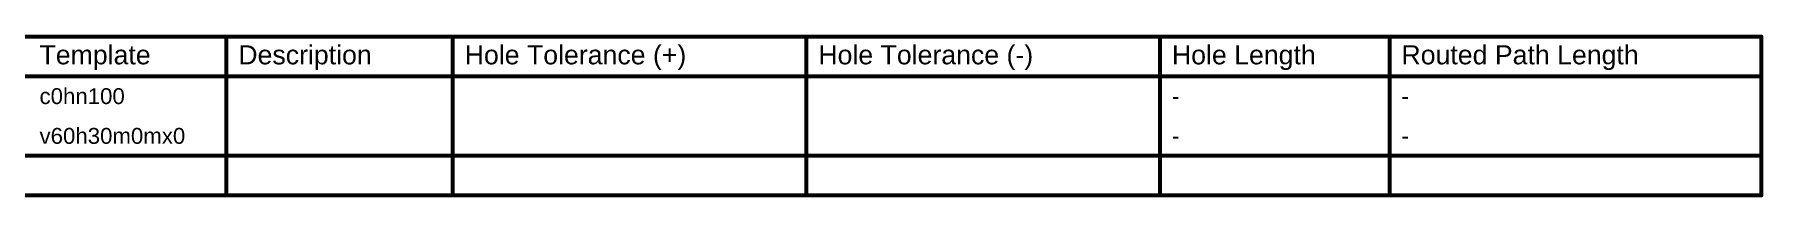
# Model space of a CAD drawing. Header units: millimetres. Extents: x -3.6 to 9.2, y -0.2 to 3.4.
# Drawn here: x 2.68 to 9.2, y 2.82 to 3.44 of the extents above; entities that cross this region are included whole.
import ezdxf

# ---------------------------------------------------------------- set-up
doc = ezdxf.new("R2010")
doc.units = ezdxf.units.MM
doc.header["$MEASUREMENT"] = 0
doc.layers.add('DrillDrawing', color=1, linetype='Continuous')
doc.styles.add('Arial', font='', dxfattribs={"height": 0.2})
doc.styles.get('Arial').set_extended_font_data('Arial')

msp = doc.modelspace()

# ---------------------------------------------------------------- linework, layer by layer
at = {"layer": 'DrillDrawing', "const_width": 0.015}
for points in [[(-3.6025, 3.4305), (9.1919, 3.4305)], [(3.4026, 2.8305), (3.4026, 3.4305)], [(4.2564, 2.8305), (4.2564, 3.4305)], [(5.59, 2.8305), (5.59, 3.4305)], [(6.9236, 2.8305), (6.9236, 3.4305)], [(7.7893, 2.8305), (7.7893, 3.4305)], [(9.1919, 2.8305), (9.1919, 3.4305)], [(-3.6025, 3.2805), (9.1919, 3.2805)], [(-3.6025, 2.9805), (9.1919, 2.9805)], [(-3.6025, 2.8305), (9.1919, 2.8305)]]:
    msp.add_lwpolyline(points, dxfattribs=at)
at = {"layer": 'DrillDrawing', "const_width": 0.0075}
for points in [[(3.3988, 3.4305, 1), (3.4063, 3.4305, 1)], [(4.2526, 3.4305, 1), (4.2601, 3.4305, 1)], [(5.5862, 3.4305, 1), (5.5937, 3.4305, 1)], [(6.9198, 3.4305, 1), (6.9273, 3.4305, 1)], [(7.7856, 3.4305, 1), (7.7931, 3.4305, 1)], [(9.1882, 3.4305, 1), (9.1957, 3.4305, 1)], [(9.1882, 3.4305, 1), (9.1957, 3.4305, 1)], [(9.1882, 3.2805, 1), (9.1957, 3.2805, 1)], [(9.1882, 2.9805, 1), (9.1957, 2.9805, 1)], [(3.3988, 2.8305, 1), (3.4063, 2.8305, 1)], [(4.2526, 2.8305, 1), (4.2601, 2.8305, 1)], [(5.5862, 2.8305, 1), (5.5937, 2.8305, 1)], [(6.9198, 2.8305, 1), (6.9273, 2.8305, 1)], [(7.7856, 2.8305, 1), (7.7931, 2.8305, 1)], [(9.1882, 2.8305, 1), (9.1957, 2.8305, 1)], [(9.1882, 2.8305, 1), (9.1957, 2.8305, 1)]]:
    msp.add_lwpolyline(points, format="xyb", close=True, dxfattribs=at)

# ---------------------------------------------------------------- texts
at = {"layer": 'DrillDrawing', "style": 'Arial'}
for s, height, p in [('Template', 0.072, (2.6978, 3.3255)), ('Description', 0.072, (3.4476, 3.3255)), ('Hole Tolerance (+)', 0.072, (4.3014, 3.3255)), ('Hole Tolerance (-)', 0.072, (5.635, 3.3255)), ('Hole Length', 0.072, (6.9686, 3.3255)), ('Routed Path Length', 0.072, (7.8343, 3.3255)), ('c0hn100', 0.06, (2.6978, 3.1755)), ('-', 0.06, (6.9686, 3.1755)), ('-', 0.06, (7.8343, 3.1755)), ('v60h30m0mx0', 0.06, (2.6978, 3.0255)), ('-', 0.06, (6.9686, 3.0255)), ('-', 0.06, (7.8343, 3.0255))]:
    msp.add_text(s, height=height, dxfattribs=at).set_placement(p)

doc.saveas('drawing.dxf')
